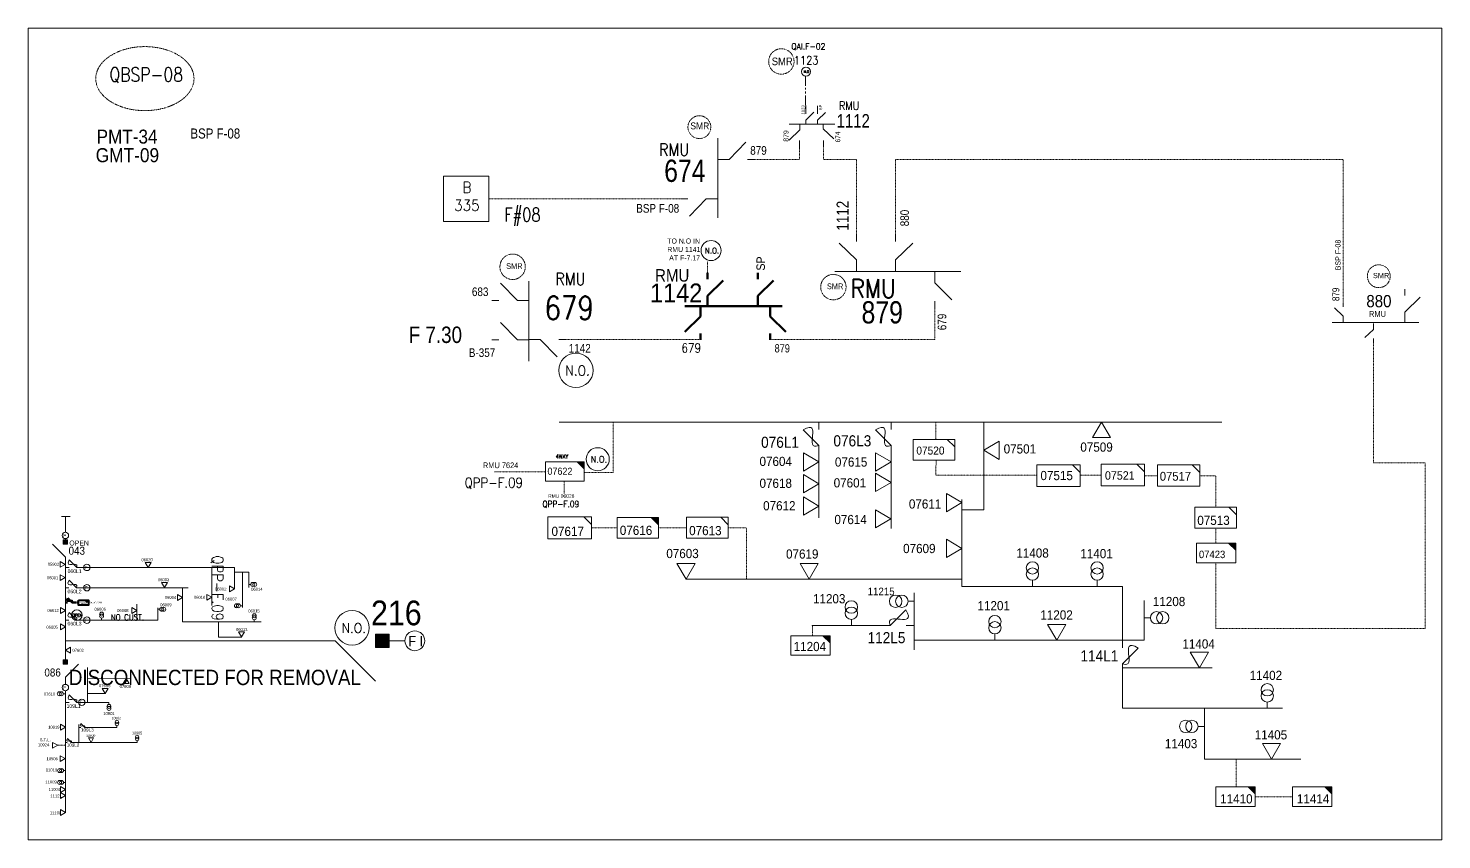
# Model space of a CAD drawing. Header units: metres. Extents: x 65984 to 144644, y -19036 to 23726.
# Drawn here: x 85894 to 88244, y 6397 to 7746 of the extents above; entities that cross this region are included whole.
import ezdxf
from ezdxf.enums import TextEntityAlignment as Align

# ---------------------------------------------------------------- set-up
doc = ezdxf.new("R2010")
doc.units = ezdxf.units.M
doc.header["$MEASUREMENT"] = 0
doc.linetypes.add('( Phantom )', pattern=[2.5, 1.25, -0.25, 0.25, -0.25, 0.25, -0.25])
doc.linetypes.add('DGN Style 3', pattern=[0.013877, 0, -0.013877])
doc.layers.get('0').update_dxf_attribs({"color": 95, "lineweight": 40})
for name, color, linetype, lineweight in [('ABS', 7, 'Continuous', 40), ('ABS NUMBER', 112, 'Continuous', 30), ('d_eos', 111, 'Continuous', 40), ('d_eos no', 121, 'Continuous', 40), ('d_fco', 5, 'Continuous', 40), ('d_fco text', 95, 'Continuous', 40), ('d_oh branch', 94, 'Continuous', 40), ('d_switch', 95, 'Continuous', 40), ('d_tf', 1, 'Continuous', 40), ('d_tf no', 6, 'Continuous', 40), ('d_tf_200', 1, 'Continuous', 40), ('d_ug cable', 95, 'Continuous', 40), ('d_ug main line', 95, 'Continuous', 40), ('d_unit sub', 7, 'Continuous', 40), ('EARTH FAULT INDICATOR', 95, 'Continuous', 40), ('FDR  2  19', 172, 'Continuous', 40), ('fedr no', 95, 'Continuous', 40), ('GRID STATION  04', 7, 'Continuous', 40), ('Level 37', 7, 'Continuous', 0), ('O H MAIN FEEDER', 4, 'Continuous', 100), ('SW N O', 114, 'Continuous', 30)]:
    doc.layers.add(name, color=color, linetype=linetype, lineweight=lineweight)
doc.styles.add('NASKHF', font='naskhf.shx', dxfattribs={"height": 8})
doc.styles.add('Style-Andalus', font='andlso.ttf')
doc.styles.add('Style-Arial', font='arial.ttf')
doc.styles.add('Style-ENGINEERING', font='ENGINEERING.shx')
doc.styles.add('Style-msdefault', font='msdefault.shx')
doc.styles.add('Style-simplex', font='simplex.shx')
doc.styles.add('Style-STANDARD', font='STANDARD.shx')

# ---------------------------------------------------------------- blocks, each defined once
blk = doc.blocks.new('TFU_94')
at = {"layer": 'd_tf_200', "color": 1, "linetype": 'Continuous', "lineweight": 13}
blk.add_line((0, 10), (0, 0), dxfattribs=at)
for centre in [(0, 30), (0, 20)]:
    blk.add_circle(centre, 10, dxfattribs=at)
blk = doc.blocks.new('ABS2_1_1')
at = {"color": 0, "linetype": 'ByBlock', "lineweight": -2, "ltscale": 500}
for q in [(-29900, 43500), (0, 0)]:
    blk.add_line((0, 13600), q, dxfattribs=at)
at = {"color": 0, "linetype": 'ByBlock', "lineweight": -2, "ltscale": 500, "flags": 128}
for points in [[(5000, 43600), (-5000, 43600), (-5000, 53600), (5000, 53600)], [(3791, 49653), (3791, 49653), (3791, 49653)]]:
    blk.add_lwpolyline(points, close=True, dxfattribs=at)
at = {"color": 0, "linetype": 'ByBlock', "lineweight": -2, "ltscale": 500}
for points in [[(5000, 43600), (-5000, 43600), (5000, 53600), (-5000, 53600)], [(3791, 49653), (3791, 49653), (3791, 49653)]]:
    blk.add_solid(points, dxfattribs=at)
blk = doc.blocks.new('FUSE01')
at = {"color": 0, "linetype": 'ByBlock', "lineweight": -2}
blk.add_line((0, -17.15), (0, -22.55), dxfattribs=at)
at = {"color": 0, "linetype": 'ByBlock', "lineweight": -2, "flags": 128}
blk.add_lwpolyline([(0, 0.05), (0, -5.75), (-11.2, -16.95)], dxfattribs=at)
at = {"color": 0, "linetype": 'ByBlock', "lineweight": -2}
blk.add_open_spline([(-11.2, -16.95), (3.4, -25.35), (-11.6, -1.35), (0, -5.75)], degree=3, dxfattribs=at)
blk = doc.blocks.new('*U1006')
at = {"layer": 'EARTH FAULT INDICATOR', "color": 2, "linetype": 'Continuous', "lineweight": 13}
blk.add_circle((0.02, 0.13), 4, dxfattribs=at)
at = {"layer": 'EARTH FAULT INDICATOR', "color": 2, "lineweight": 13, "style": 'Style-Andalus', "width": 0.9}
blk.add_text('F I', height=4.234, dxfattribs=at).set_placement((-2.61, 2.11), align=Align.TOP_LEFT)
blk = doc.blocks.new('TF_8')
at = {"color": 0, "linetype": 'ByBlock', "lineweight": -2}
blk.add_line((6.3, 4.95), (9.9, 1.35), dxfattribs=at)
blk.add_3dface([(-10.1, 4.95), (9.9, 4.95), (9.9, -5.05), (-10.1, -5.05)], dxfattribs=at)
blk = doc.blocks.new('TFU_144')
at = {"layer": 'd_tf_200', "color": 206, "linetype": 'Continuous', "lineweight": 13}
blk.add_line((0, 10), (0, 0), dxfattribs=at)
at = {"layer": 'd_tf_200', "color": 206, "linetype": 'Continuous', "lineweight": 13, "extrusion": (0, 0, -1)}
for centre in [(0, 30), (0, 20)]:
    blk.add_circle(centre, 10, dxfattribs=at)
blk = doc.blocks.new('exist.us-1000kva')
at = {"color": 0, "linetype": 'ByBlock', "lineweight": -2, "flags": 128}
blk.add_lwpolyline([(40, 12.9), (32.8, 20), (40, 20)], close=True, dxfattribs=at)
at = {"color": 0, "linetype": 'ByBlock', "lineweight": -2, "extrusion": (0, 0, -1)}
blk.add_solid([(-40, 12.9), (-32.8, 20), (-40, 20)], dxfattribs=at)
at = {"color": 0, "linetype": 'ByBlock', "lineweight": -2, "xscale": 2, "yscale": 2}
blk.add_blockref('TF_8', (20.2, 10.1), dxfattribs=at)
blk = doc.blocks.new('*U1299')
at = {"layer": 'd_eos', "color": 2, "linetype": 'Continuous', "lineweight": 13, "ltscale": 2.622617}
for p, q in [((0.01, 16.17), (0.01, -16.15)), ((4.66, 8.43), (11.46, 15.43)), ((0.01, 8.42), (4.66, 8.43)), ((12.11, 8.43), (14.93, 8.43)), ((-12.08, -7.43), (-14.9, -7.43)), ((-4.64, -7.43), (-11.43, -14.44)), ((0.01, -7.43), (-4.64, -7.43))]:
    blk.add_line(p, q, dxfattribs=at)
blk = doc.blocks.new('*U1459')
at = {"layer": 'SW N O', "color": 3, "lineweight": 13, "ltscale": 0.426762}
blk.add_circle((0, 0), 16.8, dxfattribs=at)
at = {"layer": 'SW N O', "color": 3, "lineweight": 13, "style": 'Style-STANDARD'}
blk.add_text('N.O.', height=9.6, dxfattribs=at).set_placement((1.7, -0.2), align=Align.MIDDLE_CENTER)
blk = doc.blocks.new('TRA1_810')
at = {"layer": 'd_tf', "color": 1, "linetype": 'Continuous', "lineweight": 13, "ltscale": 0.000495108, "flags": 128}
blk.add_lwpolyline([(10, -17), (0, 0), (-10, -17)], close=True, dxfattribs=at)
blk = doc.blocks.new('TRA1_809')
at = {"layer": 'd_tf', "color": 1, "linetype": 'Continuous', "lineweight": 13, "ltscale": 0.000495108, "xscale": 1.000046566207834, "yscale": 1.000046566207834, "zscale": 1.000046566207834, "rotation": 180}
blk.add_blockref('TRA1_810', (0, 0), dxfattribs=at)
blk = doc.blocks.new('TRA1_812')
at = {"layer": 'd_tf', "color": 1, "linetype": 'Continuous', "lineweight": 13, "ltscale": 0.000495327, "extrusion": (0, 0, -1), "flags": 128}
blk.add_lwpolyline([(-10, -17), (0, 0), (10, -17)], close=True, dxfattribs=at)
blk = doc.blocks.new('TRA1_811')
at = {"layer": 'd_tf', "color": 1, "linetype": 'Continuous', "lineweight": 13, "ltscale": 0.000495327, "xscale": 1.000046566207833, "yscale": 1.000046566207833, "zscale": 1.000046566207833, "rotation": 180}
blk.add_blockref('TRA1_812', (0, 0), dxfattribs=at)
blk = doc.blocks.new('TRA1_1252')
at = {"layer": 'd_tf', "color": 206, "linetype": 'Continuous', "lineweight": 13, "ltscale": 0.001529, "extrusion": (0, 0, -1), "flags": 128}
blk.add_lwpolyline([(-10, -17), (0, 0), (10, -17)], close=True, dxfattribs=at)
blk = doc.blocks.new('TRA1_1251')
at = {"layer": 'd_tf', "color": 206, "linetype": 'Continuous', "lineweight": 13, "ltscale": 0.001529, "xscale": 1.000046566207833, "yscale": 1.000046566207833, "zscale": 1.000046566207833, "rotation": 180}
blk.add_blockref('TRA1_1252', (0, 0), dxfattribs=at)
blk = doc.blocks.new('*U3136')
at = {"layer": 'd_unit sub', "color": 206, "linetype": 'Continuous', "lineweight": 13, "flags": 128}
blk.add_lwpolyline([(8.41, 4.19), (8.41, 1.16), (5.38, 4.19)], close=True, dxfattribs=at)
at = {"layer": 'd_unit sub', "color": 206, "linetype": 'Continuous', "lineweight": 13, "xscale": 0.8411620702491401, "yscale": 0.8411620702491401, "zscale": 0.3810884258049561, "rotation": 359.9999999999999}
blk.add_blockref('TF_8', (0.08, 0.03), dxfattribs=at)
blk = doc.blocks.new('TRA1_1254')
at = {"layer": 'd_tf', "color": 206, "linetype": 'Continuous', "lineweight": 13, "ltscale": 0.001528, "flags": 128}
blk.add_lwpolyline([(10, -17), (0, 0), (-10, -17)], close=True, dxfattribs=at)
blk = doc.blocks.new('TRA1_1253')
at = {"layer": 'd_tf', "color": 206, "linetype": 'Continuous', "lineweight": 13, "ltscale": 0.001528, "xscale": 1.000046566207834, "yscale": 1.000046566207834, "zscale": 1.000046566207834, "rotation": 180}
blk.add_blockref('TRA1_1254', (0, 0), dxfattribs=at)
blk = doc.blocks.new('TRA1_1256')
at = {"layer": 'd_tf', "color": 206, "linetype": 'Continuous', "lineweight": 13, "ltscale": 0.001529, "flags": 128}
blk.add_lwpolyline([(10.1, -17), (0.1, 0), (-9.9, -17)], close=True, dxfattribs=at)
blk = doc.blocks.new('TRA1_1255')
at = {"layer": 'd_tf', "color": 206, "linetype": 'Continuous', "lineweight": 13, "ltscale": 0.001529, "xscale": 1.000046566207833, "yscale": 1.000046566207833, "zscale": 1.000046566207833, "rotation": 180}
blk.add_blockref('TRA1_1256', (0, 0), dxfattribs=at)
blk = doc.blocks.new('TRA1_1482')
at = {"layer": 'd_tf', "color": 1, "linetype": 'Continuous', "lineweight": 13, "ltscale": 0.000445597, "flags": 128}
blk.add_lwpolyline([(10, -17), (0, 0), (-10, -17)], close=True, dxfattribs=at)
blk = doc.blocks.new('TRA1_1481')
at = {"layer": 'd_tf', "color": 1, "linetype": 'Continuous', "lineweight": 13, "ltscale": 0.000445597, "xscale": 1.000046566207834, "yscale": 1.000046566207834, "zscale": 1.000046566207834, "rotation": 180}
blk.add_blockref('TRA1_1482', (0, 0), dxfattribs=at)
blk = doc.blocks.new('TF3')
at = {"color": 0, "linetype": 'ByBlock', "lineweight": -2}
for p, q in [((11.3, 9), (18.3, 9)), ((18.3, 9), (18.3, 2))]:
    blk.add_line(p, q, dxfattribs=at)
at = {"color": 0, "linetype": 'ByBlock', "lineweight": -2, "flags": 128}
blk.add_lwpolyline([(18.3, 2), (11.3, 2), (11.3, 9)], dxfattribs=at)
at = {"color": 0, "linetype": 'ByBlock', "lineweight": -2}
blk.add_3dface([(-21.7, 9), (18.3, 9), (18.3, -11), (-21.7, -11)], dxfattribs=at)
blk = doc.blocks.new('*U3967')
at = {"layer": 'd_eos', "color": 7, "linetype": 'Continuous', "lineweight": 211, "ltscale": 2.153767}
for p, q in [((4.64, 12.96), (11.44, 19.96)), ((-4.66, 7.54), (-11.45, 14.54)), ((0, -24.98), (-0.01, 18.33)), ((-0.01, 12.96), (4.64, 12.96)), ((12.09, 12.96), (14.91, 12.96)), ((-12.1, 7.53), (-14.93, 7.53)), ((-0.01, 7.54), (-4.66, 7.54)), ((-4.66, -14.95), (-11.45, -7.95)), ((-12.1, -14.95), (-14.93, -14.95)), ((-0.01, -14.95), (-4.66, -14.95)), ((-0.01, -18.08), (4.64, -18.08)), ((4.64, -18.08), (11.44, -25.08)), ((12.09, -18.08), (14.91, -18.08))]:
    blk.add_line(p, q, dxfattribs=at)
blk = doc.blocks.new('*U3968')
at = {"layer": 'SW N O', "color": 3, "lineweight": 13, "ltscale": 0.426762}
blk.add_circle((0, 0), 16.8, dxfattribs=at)
at = {"layer": 'SW N O', "color": 3, "lineweight": 13, "style": 'Style-STANDARD'}
blk.add_text('N.O.', height=9.6, dxfattribs=at).set_placement((1.7, -0.2), align=Align.MIDDLE_CENTER)
blk = doc.blocks.new('*U3974')
at = {"layer": 'SW N O', "color": 3, "lineweight": 13, "ltscale": 0.426762}
blk.add_circle((0, 0), 16.8, dxfattribs=at)
at = {"layer": 'SW N O', "color": 3, "lineweight": 13, "style": 'Style-STANDARD'}
blk.add_text('N.O', height=9.6, dxfattribs=at).set_placement((1.7, -0.2), align=Align.MIDDLE_CENTER)
blk = doc.blocks.new('*U4052')
at = {"layer": 'd_unit sub', "color": 206, "linetype": 'Continuous', "lineweight": 13, "flags": 128}
blk.add_lwpolyline([(8.41, 4.19), (8.41, 1.16), (5.38, 4.19)], close=True, dxfattribs=at)
at = {"layer": 'd_unit sub', "color": 206, "linetype": 'Continuous', "lineweight": 13, "xscale": 0.84116207024914, "yscale": 0.84116207024914, "zscale": 0.3510219127153231, "rotation": 359.9999999999999}
blk.add_blockref('TF_8', (0.08, 0.03), dxfattribs=at)
blk = doc.blocks.new('*U4208')
at = {"layer": 'SW N O', "color": 3, "lineweight": 13}
blk.add_circle((0, 0), 16.8, dxfattribs=at)
at = {"layer": 'SW N O', "color": 3, "lineweight": 13, "style": 'Style-STANDARD'}
blk.add_text('OPEN', height=9.6, dxfattribs=at).set_placement((1.7, -0.2), align=Align.MIDDLE_CENTER)
blk = doc.blocks.new('*U4217')
at = {"layer": 'SW N O', "color": 3, "lineweight": 13, "ltscale": 0.426762}
blk.add_circle((0, 0), 16.8, dxfattribs=at)
at = {"layer": 'SW N O', "color": 3, "lineweight": 13, "style": 'Style-STANDARD'}
blk.add_text('N.O.', height=9.6, dxfattribs=at).set_placement((1.7, -0.2), align=Align.MIDDLE_CENTER)

msp = doc.modelspace()

# ---------------------------------------------------------------- linework, layer by layer
at = {"color": 22, "linetype": '( Phantom )', "lineweight": 13, "ltscale": 12.802868}
msp.add_line((87186.7, 7666.1), (87186.7, 7609.8), dxfattribs=at)
at = {"layer": 'd_eos', "color": 7, "linetype": 'Continuous', "lineweight": 13, "ltscale": 0.915997}
for p, q in [((87186.8, 7603.5), (87186.8, 7617.4)), ((87206.4, 7603.5), (87206.4, 7616.6)), ((87186.8, 7592.9), (87200.4, 7606.1)), ((87186.8, 7586.2), (87186.8, 7592.9)), ((87206.4, 7592.9), (87219.7, 7605.8)), ((87206.4, 7586.2), (87206.4, 7592.9)), ((87159.1, 7586), (87235.3, 7586.2)), ((87216, 7578.5), (87233.3, 7561.7)), ((87216.1, 7585.5), (87216.1, 7578.8)), ((87216.5, 7558.9), (87216.4, 7547.4))]:
    msp.add_line(p, q, dxfattribs=at)
at = {"layer": 'd_eos', "color": 7, "linetype": 'Continuous', "lineweight": 13, "ltscale": 0.741957}
for p, q in [((87176.9, 7576.6), (87159.4, 7559.7)), ((87177, 7576.7), (87177, 7586.1)), ((87176.7, 7558.9), (87176.7, 7547.2))]:
    msp.add_line(p, q, dxfattribs=at)
at = {"layer": 'd_eos', "color": 2, "linetype": 'Continuous', "lineweight": 13, "ltscale": 2.622617}
for p, q in [((87271, 7360.6), (87242.2, 7388.5)), ((87336.1, 7360.6), (87364.9, 7388.5)), ((87271, 7341.5), (87271, 7360.6)), ((87336.1, 7341.5), (87336.1, 7360.6)), ((87444.5, 7341.5), (87235.1, 7341.5)), ((87401.3, 7341.5), (87401.3, 7322.4)), ((86707.3, 7293.4), (86679.3, 7322.1)), ((86726.4, 7325.2), (86726.4, 7192.4)), ((87401.3, 7322.4), (87430, 7294.5)), ((86676.7, 7293.4), (86665.1, 7293.4)), ((86726.4, 7293.4), (86707.3, 7293.4)), ((86707.3, 7227.9), (86679.3, 7256.7)), ((86676.7, 7227.9), (86665.1, 7227.9)), ((86726.4, 7227.9), (86707.3, 7227.9)), ((86726.4, 7228.2), (86745.5, 7228.2)), ((86745.5, 7228.2), (86773.4, 7199.5)), ((86776, 7228.2), (86787.7, 7228.2))]:
    msp.add_line(p, q, dxfattribs=at)
at = {"layer": 'd_eos', "color": 7, "linetype": 'Continuous', "lineweight": 13, "ltscale": 2.622617}
for p, q in [((87271, 7391.2), (87271, 7402.8)), ((87336.1, 7391.2), (87336.1, 7402.8)), ((87401.3, 7291.8), (87401.3, 7280.2))]:
    msp.add_line(p, q, dxfattribs=at)
at = {"layer": 'd_eos', "color": 2, "linetype": 'Continuous', "lineweight": 13, "ltscale": 2.360355}
for p, q in [((88182.9, 7301.3), (88182.9, 7311.8)), ((88182.9, 7273.8), (88208.8, 7298.9)), ((88182.9, 7256.6), (88182.9, 7273.8))]:
    msp.add_line(p, q, dxfattribs=at)
at = {"layer": 'd_eos', "color": 2, "linetype": 'Continuous', "lineweight": 13, "ltscale": 1.741276}
for p, q in [((88080.6, 7282.4), (88080.6, 7288.2)), ((88080.6, 7267.3), (88066.3, 7281.1)), ((88080.6, 7257.8), (88080.6, 7267.3)), ((88130.9, 7245.2), (88116.6, 7231.4)), ((88130.9, 7254.7), (88130.9, 7245.2)), ((88130.9, 7230.1), (88130.9, 7224.3))]:
    msp.add_line(p, q, dxfattribs=at)
at = {"layer": 'd_eos', "color": 2, "linetype": 'Continuous', "lineweight": 13, "ltscale": 1.499371}
msp.add_line((88206.2, 7256.4), (88062, 7256.3), dxfattribs=at)
at = {"layer": 'd_oh branch', "color": 206, "linetype": 'Continuous', "lineweight": 13}
for p, q in [((87482.8, 6945.1), (87482.8, 7091.1)), ((87208.7, 7038.6), (87208.7, 6932)), ((87328.8, 6914.3), (87328.8, 7043.9)), ((87446.7, 6962.5), (87446.7, 6817.6)), ((87482.8, 6945.1), (87446.7, 6945.1)), ((87446.7, 6829.8), (86988, 6829.8)), ((87713.4, 6817.6), (87446.7, 6817.6)), ((87713.4, 6727.3), (87713.4, 6817.6)), ((87367.2, 6712.3), (87367.2, 6806.9)), ((87749.7, 6728.5), (87749.7, 6794.6)), ((87313.9, 6752.8), (87198, 6752.8)), ((87749.7, 6728.5), (87367.2, 6728.5)), ((87713.4, 6615.2), (87713.4, 6676.4)), ((87862.9, 6682.4), (87713.8, 6682.4)), ((87979.7, 6615.2), (87713.4, 6615.2)), ((87849.8, 6530.7), (87849.8, 6615.2)), ((88010, 6530.7), (87849.8, 6530.7))]:
    msp.add_line(p, q, dxfattribs=at)
at = {"layer": 'd_oh branch', "color": 1, "linetype": 'Continuous', "lineweight": 13}
for p, q in [((85963.4, 6934.3), (85949.1, 6934.3)), ((86236.9, 6849.4), (85979.9, 6849.4)), ((86199.2, 6849.4), (86199.2, 6785.9)), ((86236.9, 6813.5), (86236.9, 6849.4)), ((86260.5, 6841.3), (86236.9, 6841.3)), ((86250.1, 6782.8), (86250.1, 6841.3)), ((86260.5, 6816.1), (86260.5, 6841.3)), ((86160, 6815.7), (85979.7, 6815.7)), ((86150.4, 6759), (86150.4, 6815.7)), ((86074.4, 6761.8), (86074.4, 6788.1)), ((86109.4, 6761.8), (86109.4, 6782.3)), ((85979.1, 6761.8), (86109.4, 6761.8)), ((86281.5, 6759), (86150.4, 6759)), ((86210.2, 6733.5), (86210.2, 6759)), ((86249, 6733.5), (86210.2, 6733.5)), ((85992.3, 6625), (85992.3, 6683.1)), ((85992.3, 6664.5), (86063.7, 6664.4)), ((85992.8, 6639.8), (86021.9, 6639.8)), ((85979.6, 6625), (86028.1, 6625)), ((85978, 6558.7), (85978, 6588.4)), ((86041.4, 6583.2), (85991, 6583.2)), ((86075, 6558.3), (85968.9, 6558.3))]:
    msp.add_line(p, q, dxfattribs=at)
at = {"layer": 'd_ug cable', "color": 206, "linetype": 'DGN Style 3', "lineweight": 13}
for p, q in [((86866.5, 7007.2), (86866.5, 7091.1)), ((87403.2, 7062.2), (87403.2, 7090.2)), ((86866.4, 7007.2), (86818.1, 7007.2)), ((87403.2, 7002.6), (87403.6, 7027.6)), ((88216.9, 6747.9), (88216.9, 7023.2)), ((87571.4, 7002.6), (87403.2, 7002.6)), ((87868.9, 6950), (87868.8, 7001.6)), ((86873.4, 6915.4), (86830.7, 6915.4)), ((86988.5, 6915.4), (86942.1, 6915.4)), ((87058, 6915.4), (87087.7, 6915.4)), ((87088.5, 6829.8), (87088.5, 6915.4)), ((87868.9, 6890.1), (87868.9, 6915)), ((87198, 6752.8), (87198, 6735.9)), ((87902.5, 6484.4), (87902.5, 6530.7)), ((87934.2, 6468.3), (87996.5, 6468.3))]:
    msp.add_line(p, q, dxfattribs=at)
at = {"layer": 'd_ug cable', "color": 1, "linetype": 'DGN Style 3', "lineweight": 13}
for p, q in [((86669.1, 7008.2), (86753.6, 7008.2)), ((86785.4, 6972.3), (86785.4, 6992.7)), ((85942.9, 6553.7), (85955.8, 6553.7))]:
    msp.add_line(p, q, dxfattribs=at)
at = {"layer": 'd_ug cable', "color": 206, "linetype": 'DGN Style 3', "lineweight": 13, "flags": 128}
for points in [[(88080.6, 7287.9), (88080.6, 7527.3), (87336.1, 7527.3), (87336.1, 7402.2)], [(87023.3, 7358.2), (87023.3, 7331.8)], [(87401.3, 7280.2), (87401.3, 7228.2), (87127.6, 7228.2)], [(87011.7, 7228.2), (86787.7, 7228.2)], [(88130.9, 7224.3), (88130.9, 7023.2), (88216.9, 7023.2)], [(87643.7, 7002.6), (87678.3, 7002.6), (87678.3, 7002.6)], [(87750.9, 7001.6), (87771, 7001.6), (87771, 7001.6)], [(87842, 7001.6), (87868.8, 7001.6), (87868.8, 7001.6)], [(87868.9, 6857.2), (87868.9, 6747.9), (88216.9, 6747.9)]]:
    msp.add_lwpolyline(points, dxfattribs=at)
at = {"layer": 'd_ug cable', "color": 1, "linetype": 'DGN Style 3', "lineweight": 13}
for centre, radius in [((87146.3, 7690.5), 21.1), ((87010, 7581.3), 19), ((86699.4, 7349.2), 21.1), ((87232.8, 7315.4), 21.1), ((88139.8, 7333.5), 19)]:
    msp.add_circle(centre, radius, dxfattribs=at)
at = {"layer": 'd_ug cable', "color": 206, "linetype": 'DGN Style 3', "lineweight": 13}
msp.add_point((87198, 6752.8), dxfattribs=at)
at = {"layer": 'd_ug main line', "color": 121, "linetype": 'DGN Style 3', "lineweight": 13}
for p, q in [((87216.5, 7545.8), (87216.5, 7527.3)), ((86660, 7462.1), (86979, 7462.1))]:
    msp.add_line(p, q, dxfattribs=at)
at = {"layer": 'd_ug main line', "color": 121, "linetype": 'DGN Style 3', "lineweight": 13, "flags": 128}
for points in [[(87176.7, 7547.2), (87176.7, 7527.7), (87101.7, 7527.3)], [(87216.5, 7527.3), (87271, 7527.3), (87271, 7402.8)]]:
    msp.add_lwpolyline(points, dxfattribs=at)
at = {"layer": 'FDR  2  19', "color": 1, "linetype": 'DGN Style 3', "lineweight": 106}
msp.add_line((85977.5, 6790.9), (85971.1, 6790.9), dxfattribs=at)
at = {"layer": 'fedr no', "color": 82, "linetype": 'DGN Style 3', "lineweight": 13, "true_color": 0x1dc70e}
msp.add_ellipse((86087.9, 7662), major_axis=(81.7, 0), ratio=0.651175, dxfattribs=at)
at = {"layer": 'GRID STATION  04', "color": 121, "linetype": 'Continuous', "lineweight": 13, "ltscale": 2.41962, "flags": 128}
msp.add_lwpolyline([(86584.5, 7424.4), (86660, 7424.4), (86660, 7499.9), (86584.5, 7499.9)], close=True, dxfattribs=at)
at = {"layer": 'O H MAIN FEEDER', "color": 206, "lineweight": 13, "ltscale": 2.006198}
for p, q in [((87878.8, 7091.1), (86776.9, 7091.1)), ((86520.4, 6727.5), (86494.1, 6727.5))]:
    msp.add_line(p, q, dxfattribs=at)
at = {"layer": 'O H MAIN FEEDER', "color": 1, "lineweight": 13, "ltscale": 0.649935}
for p, q in [((85955.8, 6907.9), (85955.8, 6934.2)), ((85955.8, 6740.8), (85955.8, 6864.1)), ((85955.8, 6695.6), (85955.8, 6740.8)), ((86007.6, 6727.5), (85955.8, 6727.5)), ((85955.8, 6655), (85955.8, 6658.4)), ((85955.8, 6476.6), (85955.8, 6644.4)), ((85955.8, 6441.8), (85955.8, 6476.6))]:
    msp.add_line(p, q, dxfattribs=at)
at = {"layer": 'O H MAIN FEEDER', "color": 121, "lineweight": 13, "ltscale": 0.649935}
for p, q in [((85955.8, 6914.8), (85955.8, 6929.8)), ((85955.8, 6892.2), (85955.8, 6897.3))]:
    msp.add_line(p, q, dxfattribs=at)
at = {"layer": 'O H MAIN FEEDER', "color": 206, "lineweight": 13, "ltscale": 0.649935}
msp.add_line((86374.1, 6727.5), (86007, 6727.5), dxfattribs=at)
at = {"layer": 'O H MAIN FEEDER', "color": 140, "lineweight": 13, "ltscale": 0.498271, "flags": 128}
msp.add_lwpolyline([(85894, 7745.7), (88244.5, 7745.7), (88244.5, 6396.8), (85894, 6396.8)], close=True, dxfattribs=at)

# ---------------------------------------------------------------- block references
at = {"layer": 'ABS', "color": 7, "linetype": 'Continuous', "lineweight": 13, "ltscale": 1.081947, "xscale": 0.0007249055221413184, "zscale": 0.0004800555727897675}
for p, yscale, rotation in [((85955.8, 6856.5), 0.0007249055221413184, 359.9999999999998), ((85955.8, 6656.9), -0.0007249055221413188, 180.0000000000002)]:
    msp.add_blockref('ABS2_1_1', p, dxfattribs=dict(at, yscale=yscale, rotation=rotation))
at = {"layer": 'ABS', "color": 7, "linetype": 'Continuous', "lineweight": 13, "ltscale": 3.33972, "xscale": 0.002237615086419847, "yscale": -0.002237615086419849, "zscale": 0.001481820125774813, "rotation": 90.00000000000031}
msp.add_blockref('ABS2_1_1', (86374.1, 6727.5), dxfattribs=at)
at = {"layer": 'd_eos', "color": 2, "linetype": 'Continuous', "lineweight": 13, "ltscale": 2.622617, "xscale": 4.108488056798404, "yscale": 4.108488056798404, "zscale": 4.108488056798404, "rotation": 180}
msp.add_blockref('*U1299', (87040.5, 7496.8), dxfattribs=at)
at = {"layer": 'd_eos', "color": 7, "linetype": 'Continuous', "lineweight": 211, "ltscale": 2.153767, "xscale": 3.732406644830523, "yscale": 3.732406644830523, "zscale": 3.732406644830523, "rotation": 269.9999999999999}
msp.add_blockref('*U3967', (87079.2, 7283.6), dxfattribs=at)
at = {"layer": 'd_fco', "color": 7, "linetype": 'Continuous', "lineweight": 13}
for p, xscale, yscale, zscale, rotation in [((87208.7, 7038.7), 2.32604619354199, -2.32604619354199, 1.718280722137723, 359.9999999999999), ((87328.8, 7038.7), 2.32604619354199, -2.32604619354199, 1.718280722137723, 359.9999999999999), ((85980.9, 6849.4), 1.113320330762997, 1.113320330762997, 0.5566601653814984, 270), ((85980.8, 6815.7), 1.113320330762997, 1.113320330762997, 0.5566601653814984, 270), ((85980.8, 6761.8), 1.113320330762997, 1.113320330762997, 0.5566601653814984, 270), ((87713.4, 6676), 2.32604619354199, 2.32604619354199, 1.718280722137723, 180), ((85980.9, 6625), 1.113320330762997, 1.113320330762997, 0.5566601653814984, 270), ((85968.9, 6558.3), 0.5808834106955266, 0.5808834106955266, 0.5009941488433486, 270)]:
    msp.add_blockref('FUSE01', p, dxfattribs=dict(at, xscale=xscale, yscale=yscale, zscale=zscale, rotation=rotation))
at = {"layer": 'd_fco', "color": 1, "linetype": 'Continuous', "lineweight": 100, "xscale": 0.6775277745439725, "yscale": 0.6775277745439725, "zscale": 0.3387638872719863, "rotation": 270}
msp.add_blockref('FUSE01', (85971.1, 6790.9), dxfattribs=at)
at = {"layer": 'd_fco', "color": 206, "linetype": 'Continuous', "lineweight": 13, "xscale": 2.32604619354199, "yscale": -2.32604619354199, "zscale": 1.718280722137723, "rotation": 269.9999999999999}
msp.add_blockref('FUSE01', (87314, 6752.8), dxfattribs=at)
at = {"layer": 'd_fco', "color": 1, "linetype": 'Continuous', "lineweight": 13, "xscale": 0.5867394470507575, "yscale": 0.5867394470507575, "zscale": 0.5009941488433486, "rotation": 270}
msp.add_blockref('FUSE01', (85991.2, 6583.2), dxfattribs=at)
at = {"layer": 'd_tf', "color": 206, "linetype": 'Continuous', "lineweight": 13, "ltscale": 0.001529, "xscale": 1.520140581015409, "yscale": 1.520140581015409, "zscale": 1.520140581015409}
for name, p, rotation in [('TRA1_1251', (87678.7, 7091.1), 180), ('TRA1_1251', (87482.8, 7044.3), 269.9999999999999), ('TRA1_1255', (86988.1, 6829.9), 359.9999999999999), ('TRA1_1255', (87192.7, 6829.9), 359.9999999999999)]:
    msp.add_blockref(name, p, dxfattribs=dict(at, rotation=rotation))
at = {"layer": 'd_tf', "color": 206, "linetype": 'Continuous', "lineweight": 13, "ltscale": 0.001528, "xscale": 1.520140581015409, "yscale": 1.520140581015409, "zscale": 1.520140581015409, "rotation": 89.99999999999997}
for p in [(87208.8, 7024.8), (87328.7, 7024.7), (87328.8, 6990.7), (87208.8, 6988.5), (87208.8, 6951.5), (87446.7, 6957.1), (87328.6, 6930.2), (87446.7, 6881.1)]:
    msp.add_blockref('TRA1_1253', p, dxfattribs=at)
at = {"layer": 'd_tf', "color": 1, "linetype": 'Continuous', "lineweight": 13, "ltscale": 0.000495327, "extrusion": (0, 0, -1), "xscale": 0.4924700000000001, "yscale": 0.4924700000000001, "zscale": 0.4924700000000001}
for p, rotation in [((-85955.6, 6854.5), 269.9999999999999), ((-86093.5, 6849.4), 359.9999999999999), ((-85955.4, 6832.4), 269.9999999999999), ((-86120.4, 6815.9), 359.9999999999999), ((-86021.9, 6639.8), 359.9999999999999)]:
    msp.add_blockref('TRA1_811', p, dxfattribs=dict(at, rotation=rotation))
at = {"layer": 'd_tf', "color": 1, "linetype": 'Continuous', "lineweight": 13, "ltscale": 0.000495108, "xscale": 0.49247, "yscale": 0.49247, "zscale": 0.49247, "rotation": 89.99999999999997}
for p in [(86236.9, 6813.7), (86150.4, 6799.3), (86199.2, 6799.7), (85955.9, 6778), (86074.4, 6777.6), (85955.9, 6750.5), (85955.8, 6583.8), (85942.9, 6553.7), (85955.2, 6531.5), (85955.8, 6480.3), (85955.8, 6470.1), (85955.8, 6441.8)]:
    msp.add_blockref('TRA1_809', p, dxfattribs=at)
at = {"layer": 'd_tf', "color": 206, "linetype": 'Continuous', "lineweight": 13, "ltscale": 0.001529, "extrusion": (0, 0, -1), "xscale": 1.520140581015409, "yscale": 1.520140581015409, "zscale": 1.520140581015409, "rotation": 359.9999999999999}
for p in [(-87604.2, 6728.5), (-87841.6, 6682.5), (-87961.4, 6530.9)]:
    msp.add_blockref('TRA1_1251', p, dxfattribs=at)
at = {"layer": 'd_tf', "color": 1, "linetype": 'Continuous', "lineweight": 13, "ltscale": 0.000495327, "xscale": 0.4924700000000001, "yscale": 0.4924700000000001, "zscale": 0.4924700000000001}
for p, rotation in [((86248.5, 6733.8), 359.9999999999999), ((85955.8, 6711.8), 269.9999999999999), ((86056.6, 6664.6), 180)]:
    msp.add_blockref('TRA1_811', p, dxfattribs=dict(at, rotation=rotation))
at = {"layer": 'd_tf', "color": 1, "linetype": 'Continuous', "lineweight": 13, "ltscale": 0.000445597, "xscale": 0.443223, "yscale": 0.443223, "zscale": 0.443223, "rotation": 359.9999999999999}
msp.add_blockref('TRA1_1481', (85998.3, 6558.5), dxfattribs=at)
at = {"layer": 'd_tf_200', "color": 206, "linetype": 'Continuous', "lineweight": 13, "xscale": 1.027122014199601, "yscale": 1.027122014199601, "zscale": 1.027122014199601}
for p, rotation in [((87563.8, 6817.8), 359.9999999999999), ((87671.4, 6817.8), 359.9999999999999), ((87262.7, 6752.8), 359.9999999999883), ((87367.2, 6793.1), 89.99999999999994), ((87749.7, 6765.7), 269.9999999999999), ((87849.5, 6585.2), 89.99999999999991)]:
    msp.add_blockref('TFU_144', p, dxfattribs=dict(at, rotation=rotation))
at = {"layer": 'd_tf_200', "color": 1, "linetype": 'Continuous', "lineweight": 13}
for p, xscale, yscale, zscale, rotation in [((86260.5, 6821.1), 0.3327500000000001, 0.3327500000000001, 0.3327500000000001, 269.9999999999999), ((86016, 6761.8), 0.3327500000000001, 0.3327500000000001, 0.3327500000000001, 359.9999999999999), ((86269.9, 6759), 0.3327500000000001, 0.3327500000000001, 0.3327500000000001, 359.9999999999999), ((85955.5, 6639.3), 0.3327500000000001, 0.3327500000000001, 0.3327500000000001, 89.99999999999991), ((86028.1, 6624.9), 0.3327500000000001, 0.3327500000000001, 0.3327500000000001, 179.9999999999999), ((86041.4, 6583.4), 0.2994750000000001, 0.2994750000000001, 0.2994750000000001, 359.9999999999999), ((86075.1, 6558.3), 0.2994750000000001, 0.2994750000000001, 0.2994750000000001, 359.9999999999999), ((85956, 6511.8), 0.3327500000000001, 0.3327500000000001, 0.3327500000000001, 89.99999999999994), ((85956, 6491.9), 0.3327500000000001, 0.3327500000000001, 0.3327500000000001, 89.99999999999994)]:
    msp.add_blockref('TFU_94', p, dxfattribs=dict(at, xscale=xscale, yscale=yscale, zscale=zscale, rotation=rotation))
at = {"layer": 'd_tf_200', "color": 1, "linetype": 'Continuous', "lineweight": 13, "extrusion": (0, 0, -1), "xscale": 0.3327500000000001, "yscale": 0.3327500000000001, "zscale": 0.3327500000000001}
for p, rotation in [((-86109.4, 6779.8), 89.99999999999991), ((-86250.1, 6785.7), 269.9999999999999)]:
    msp.add_blockref('TFU_94', p, dxfattribs=dict(at, rotation=rotation))
at = {"layer": 'd_tf_200', "color": 206, "linetype": 'Continuous', "lineweight": 13, "extrusion": (0, 0, -1), "xscale": 1.027122014199601, "yscale": 1.027122014199601, "zscale": 1.027122014199601, "rotation": 359.9999999999999}
for p in [(-87501.4, 6728.5), (-87954.4, 6615.2)]:
    msp.add_blockref('TFU_144', p, dxfattribs=at)
at = {"layer": 'd_unit sub', "color": 206, "linetype": 'Continuous', "lineweight": 13, "rotation": 359.9999999999999}
for name, p, xscale, yscale, zscale in [('TF_8', (87400.4, 7045.1), 3.466003139088332, 3.466003139088332, 1.469130017427754), ('TF_8', (87868.9, 6932.4), 3.455904319450414, 3.455904319450414, 1.632366686030837), ('TF_8', (86794.6, 6915.6), 3.64759900965437, 3.64759900965437, 1.632366686030837), ('exist.us-1000kva', (86873.4, 6898.2), 1.718280722138036, 1.718280722138036, 1.753347675650739), ('TF_8', (87023.6, 6915.6), 3.477914301002763, 3.477914301002763, 1.632366686030837), ('exist.us-1000kva', (87836.6, 6857.2), 1.632366686030837, 1.632366686030837, 1.632366686030837), ('exist.us-1000kva', (87162, 6703.3), 1.632366686030837, 1.632366686030837, 1.632366686030837), ('exist.us-1000kva', (87868.9, 6452), 1.632366686030837, 1.632366686030837, 1.632366686030837), ('exist.us-1000kva', (87996.5, 6452), 1.632366686030837, 1.632366686030837, 1.632366686030837)]:
    msp.add_blockref(name, p, dxfattribs=dict(at, xscale=xscale, yscale=yscale, zscale=zscale))
at = {"layer": 'd_unit sub', "color": 1, "linetype": 'Continuous', "lineweight": 13, "xscale": 1.607785800594028, "yscale": 1.607785800594028, "zscale": 1.136041153839793, "rotation": 359.9999999999999}
msp.add_blockref('exist.us-1000kva', (86754, 6992.6), dxfattribs=at)
at = {"layer": 'd_unit sub', "color": 206, "linetype": 'Continuous', "lineweight": 13}
for name, p, xscale, yscale, zscale in [('*U3136', (87607.4, 7002.2), 4.28343286097672, 4.28343286097672, 4.28343286097672), ('*U3136', (87714.4, 7003.3), 4.28343286097672, 4.28343286097672, 4.28343286097672), ('*U4052', (87806.9, 7002.2), 4.185294319842677, 4.185294319842677, 4.185294319842677)]:
    msp.add_blockref(name, p, dxfattribs=dict(at, xscale=xscale, yscale=yscale, zscale=zscale))
at = {"layer": 'd_unit sub', "color": 1, "linetype": 'Continuous', "lineweight": 40, "xscale": 0.4084799459172124, "yscale": 0.4084799459172124, "zscale": 0.1089916346649735, "rotation": 359.9999999999999}
msp.add_blockref('TF3', (85986.4, 6791.4), dxfattribs=at)
at = {"layer": 'EARTH FAULT INDICATOR', "color": 2, "linetype": 'Continuous', "lineweight": 13}
for p, xscale, yscale, zscale in [((85955.7, 6902.4), 1.331, 1.331, 1.331), ((85991.5, 6849.2), 1.331, 1.331, 1.331), ((85991.5, 6815.5), 1.331, 1.331, 1.331), ((85991.5, 6761.6), 1.331, 1.331, 1.331), ((86536.7, 6726.9), 4.108488056798404, 4.108488056798404, 4.108488056798404), ((85955.7, 6649.5), 1.331, 1.331, 1.331), ((85982.9, 6624.9), 1.331, 1.331, 1.331)]:
    msp.add_blockref('*U1006', p, dxfattribs=dict(at, xscale=xscale, yscale=yscale, zscale=zscale))
at = {"layer": 'SW N O', "color": 3, "lineweight": 13}
for name, p, xscale, yscale, zscale in [('*U3974', (87187.2, 7673.6), 0.446124650492885, 0.446124650492885, 0.446124650492885), ('*U1459', (86804.6, 7177), 1.702257337909792, 1.702257337909792, 1.702257337909792), ('*U4217', (86841, 7029.3), 1.140898987120907, 1.140898987120907, 1.140898987120907), ('*U4208', (85974.7, 6770), 0.5296652655283187, 0.5296652655283187, 0.5296652655283187), ('*U1459', (86432.4, 6749), 1.702257337909792, 1.702257337909792, 1.702257337909792)]:
    msp.add_blockref(name, p, dxfattribs=dict(at, xscale=xscale, yscale=yscale, zscale=zscale))
at = {"layer": 'SW N O', "color": 3, "lineweight": 13, "xscale": 0.9925053273496155, "yscale": 0.9925053273496155, "zscale": 0.9925053273496155, "rotation": 359.9999999999999}
msp.add_blockref('*U3968', (87029.4, 7376.2), dxfattribs=at)

# ---------------------------------------------------------------- texts
at = {"color": 55, "linetype": 'Continuous', "lineweight": 13, "style": 'Style-simplex', "width": 0.857143}
for height, p in [(16.7, (86668, 6990.2)), (10.52, (86779.6, 6954.7))]:
    msp.add_text('QPP-F.09', height=height, dxfattribs=at).set_placement(p, align=Align.MIDDLE_CENTER)
msp.add_text('QPP-F.09', height=18.79, rotation=270, dxfattribs=at).set_placement((86208.9, 6814.9), align=Align.MIDDLE_CENTER)
msp.add_text('QPP-F.09', height=18.79, rotation=270, dxfattribs=at).set_placement((86208.9, 6814.9), align=Align.MIDDLE_CENTER)
at = {"color": 2, "linetype": 'Continuous', "lineweight": 13, "style": 'Style-simplex', "width": 0.857143}
msp.add_text('NO CUST.', height=10.04, dxfattribs=at).set_placement((86058.8, 6766.4), align=Align.MIDDLE_CENTER)
at = {"color": 2, "linetype": 'Continuous', "lineweight": 13, "insert": (86781.5, 7033.8), "char_height": 6.729, "attachment_point": 5, "line_spacing_factor": 0.6, "style": 'Style-STANDARD'}
msp.add_mtext('\\H1x;\\W0.857143;4WAY', dxfattribs=at)
at = {"layer": 'ABS NUMBER', "color": 7, "lineweight": 13, "style": 'Style-Arial', "width": 0.88}
for s, height, p in [('043', 13.31, (85961, 6883.8)), ('216', 41.08, (86463.9, 6794.3)), ('086', 13.31, (85920.8, 6681.4))]:
    msp.add_text(s, height=height, dxfattribs=at).set_placement(p, align=Align.TOP_LEFT)
at = {"layer": 'd_eos no', "color": 7, "linetype": 'Continuous', "lineweight": 13, "ltscale": 1.182951, "style": 'Style-msdefault', "width": 0.833333}
msp.add_text('1112', height=22.25, dxfattribs=at).set_placement((87238.3, 7580.7))
at = {"layer": 'd_eos no', "color": 7, "linetype": 'Continuous', "lineweight": 13, "style": 'Style-Arial', "width": 0.88}
for s, height, p in [('PMT-34', 23.15, (86007.7, 7577.2)), ('GMT-09', 23.41, (86006.1, 7546.4))]:
    msp.add_text(s, height=height, dxfattribs=at).set_placement(p, align=Align.TOP_LEFT)
at = {"layer": 'd_eos no', "color": 2, "linetype": 'Continuous', "lineweight": 13, "style": 'Style-msdefault', "width": 0.833333}
for s, p in [('674', (87020.2, 7490.3)), ('879', (87348.4, 7255))]:
    msp.add_text(s, height=36.98, dxfattribs=at).set_placement(p, align=Align.RIGHT)
at = {"layer": 'd_eos no', "color": 7, "linetype": 'Continuous', "lineweight": 13, "ltscale": 1.064656, "style": 'Style-msdefault', "width": 0.833333}
msp.add_text('1112', height=20.02, rotation=90, dxfattribs=at).set_placement((87258.2, 7409.3))
at = {"layer": 'd_eos no', "color": 7, "linetype": 'Continuous', "lineweight": 140, "style": 'Style-Arial', "width": 0.9}
msp.add_text('SP', height=14.12, rotation=90, dxfattribs=at).set_placement((87104.9, 7342.8), align=Align.TOP_LEFT)
at = {"layer": 'd_eos no', "color": 7, "linetype": 'Continuous', "lineweight": 140, "ltscale": 1.199808, "style": 'Style-Arial', "width": 0.9}
msp.add_text('1142', height=31.08, dxfattribs=at).set_placement((86927.9, 7321.4), align=Align.TOP_LEFT)
at = {"layer": 'd_eos no', "color": 2, "linetype": 'Continuous', "lineweight": 13, "style": 'Style-Arial', "width": 0.88}
msp.add_text('880', height=20.37, rotation=0.0075, dxfattribs=at).set_placement((88160.9, 7281.9), align=Align.RIGHT)
at = {"layer": 'd_eos no', "color": 7, "linetype": 'Continuous', "lineweight": 13, "ltscale": 0.579992, "style": 'Style-msdefault', "width": 0.833333}
msp.add_text('879', height=13.68, dxfattribs=at).set_placement((87160.5, 7206.8), align=Align.RIGHT)
at = {"layer": 'd_eos no', "color": 2, "linetype": 'Continuous', "lineweight": 140, "ltscale": 0.984829, "insert": (86956.6, 7396.2), "char_height": 8.399, "attachment_point": 1, "style": 'NASKHF'}
msp.add_mtext('\\fArial|b0|i0|c178178|p39;\\H1x;\\W0.9;TO N.O IN \\PRMU 1141\\P AT F-7.17', dxfattribs=at)
at = {"layer": 'd_fco text', "color": 7, "linetype": 'Continuous', "lineweight": 13, "style": 'Style-msdefault', "width": 0.916667}
for s, height, p in [('076L1', 18.48, (87112.6, 7066.7)), ('076L3', 18.48, (87232.9, 7069.1)), ('060L1', 5.99, (85959.4, 6846.2)), ('060L2', 5.99, (85959.3, 6812.5)), ('060L3', 5.99, (85959.3, 6759)), ('114L1', 18.48, (87643.7, 6711.6)), ('109L1', 5.99, (85957.7, 6621.9)), ('109L2', 5.39, (85958, 6556.8))]:
    msp.add_text(s, height=height, dxfattribs=at).set_placement(p, align=Align.TOP_LEFT)
at = {"layer": 'd_fco text', "color": 160, "linetype": 'Continuous', "lineweight": 13, "ltscale": 1.250797, "style": 'Style-msdefault', "width": 0.916667}
msp.add_text('OPEN', height=8.24, dxfattribs=at).set_placement((85962.2, 6894.1), align=Align.TOP_LEFT)
at = {"layer": 'd_fco text', "color": 206, "linetype": 'Continuous', "lineweight": 13, "style": 'Style-msdefault', "width": 0.916667}
msp.add_text('112L5', height=18.48, dxfattribs=at).set_placement((87289.7, 6741.9), align=Align.TOP_LEFT)
at = {"layer": 'd_fco text', "color": 160, "linetype": 'Continuous', "lineweight": 13, "ltscale": 4.546434, "style": 'Style-msdefault', "width": 0.916667}
msp.add_text('DISCONNECTED FOR REMOVAL', height=25.47, dxfattribs=at).set_placement((85961.5, 6679.3), align=Align.TOP_LEFT)
at = {"layer": 'd_fco text', "color": 1, "linetype": 'Continuous', "lineweight": 13, "style": 'Style-msdefault', "width": 0.916667}
msp.add_text('109L3', height=5.39, dxfattribs=at).set_placement((85981.7, 6582.1), align=Align.TOP_LEFT)
at = {"layer": 'd_switch', "color": 2, "linetype": 'Continuous', "lineweight": 13, "style": 'Style-msdefault', "width": 0.857143}
msp.add_text('BSP F-08', height=16.67, dxfattribs=at).set_placement((86163.6, 7579.1), align=Align.TOP_LEFT)
at = {"layer": 'd_switch', "color": 2, "linetype": 'Continuous', "lineweight": 13, "width": 0.857143}
for s, height, style, p in [('BSP F-08', 8.56, 'Style-msdefault', (88076.2, 7343.4)), ('879', 11.65, 'Style-ENGINEERING', (88074.2, 7292.2))]:
    msp.add_text(s, height=height, rotation=90, dxfattribs=dict(at, style=style)).set_placement(p)
at = {"layer": 'd_tf no', "color": 206, "linetype": 'Continuous', "lineweight": 13, "style": 'Style-msdefault', "width": 0.947368}
for s, height, p in [('07501', 15.3, (87516, 7054.1)), ('07509', 15.3, (87643.5, 7057.1)), ('07604', 15.3, (87110, 7033.3)), ('07615', 15.3, (87235.4, 7032.3)), ('07520', 13.28, (87370.8, 7050.3)), ('07515', 15.3, (87577.2, 7009.8)), ('07521', 14.04, (87684.4, 7009.3)), ('07517', 14.77, (87775.6, 7008.3)), ('07618', 15.3, (87110, 6997)), ('07601', 15.3, (87233.3, 6997.7)), ('07612', 15.3, (87116, 6959.6)), ('07611', 15.3, (87358.4, 6962.6)), ('07614', 15.3, (87234.5, 6936.7)), ('07513', 15.3, (87838, 6935.3)), ('07617', 15.3, (86764.1, 6917.1)), ('07613', 15.3, (86993, 6918.3)), ('07609', 15.3, (87348.8, 6888.5)), ('07603', 15.3, (86955, 6880.2)), ('07619', 15.3, (87154.1, 6879.4)), ('07423', 12.44, (87840.7, 6877.3)), ('11203', 15.3, (87198.9, 6805)), ('11215', 12.73, (87289.8, 6815.8)), ('11208', 15.3, (87764.1, 6800.4)), ('11204', 15.3, (87166.8, 6725.6)), ('11403', 15.3, (87784.1, 6564.2)), ('11410', 15.3, (87876, 6472.4)), ('11414', 15.3, (88003.6, 6472.4))]:
    msp.add_text(s, height=height, dxfattribs=at).set_placement(p, align=Align.TOP_LEFT)
at = {"layer": 'd_tf no', "color": 1, "linetype": 'Continuous', "lineweight": 13, "style": 'Style-msdefault', "width": 0.947368}
for s, height, p in [('RMU 7624', 9.43, (86650, 7023.9)), ('07622', 11.78, (86757.3, 7015.2)), ('RMU 06028', 5.94, (86758.5, 6971.1)), ('06020', 4.96, (86082.1, 6864.7)), ('06001', 4.96, (85924.9, 6834.7)), ('06003', 4.96, (86109.4, 6831.5)), ('06010', 4.96, (86169.3, 6802.2)), ('06002', 4.96, (86204.6, 6816)), ('06007', 4.96, (86221.7, 6799.2)), ('06014', 4.96, (86264.6, 6815.7)), ('06012', 4.96, (85925.8, 6780.5)), ('06006', 4.96, (86004.1, 6782.4)), ('06008', 4.96, (86041.7, 6780.3)), ('06009', 4.96, (86113.3, 6789.8)), ('06015', 4.96, (86259.8, 6779.6)), ('06005', 4.96, (85924, 6752.5)), ('06013', 4.96, (86239.4, 6748.6)), ('07602', 4.96, (85967.4, 6714.1)), ('07605', 4.96, (86011.6, 6655.3)), ('07610', 4.96, (85919.8, 6641.4)), ('10901', 4.96, (86018.7, 6609.1)), ('10919', 4.96, (85927, 6586.3)), ('10902', 4.01, (86032.8, 6601)), ('S.T.L.', 4.96, (85913, 6565.4)), ('10909', 4.01, (85990.2, 6571.6)), ('10905', 4.46, (86066.4, 6576.3)), ('10924', 4.96, (85910, 6556.9)), ('11013', 4.96, (85923.1, 6515.2)), ('10906', 4.96, (85924.2, 6533.9)), ('11009', 4.96, (85922.3, 6495.2)), ('11004', 4.96, (85927.8, 6482.9)), ('11121', 4.96, (85930.8, 6472)), ('11108', 4.96, (85929.8, 6443.8))]:
    msp.add_text(s, height=height, dxfattribs=at).set_placement(p, align=Align.TOP_LEFT)
at = {"layer": 'd_tf no', "color": 206, "linetype": 'Continuous', "lineweight": 13, "style": 'Style-msdefault', "width": 0.947368}
for s, p in [('11408', (87591, 6865.7)), ('11401', (87697.4, 6864.7))]:
    msp.add_text(s, height=15.3, dxfattribs=at).set_placement(p, align=Align.RIGHT)
at = {"layer": 'd_tf no', "color": 1, "linetype": 'Continuous', "lineweight": 13, "style": 'Style-msdefault', "width": 0.947368}
for s, p in [('05902', (85945.3, 6857.1)), ('06004', (86140, 6802.1))]:
    msp.add_text(s, height=4.96, dxfattribs=at).set_placement(p, align=Align.TOP_RIGHT)
at = {"layer": 'd_tf no', "color": 206, "linetype": 'Continuous', "lineweight": 13, "style": 'Style-msdefault', "width": 0.947368}
for s, p in [('11201', (87472.5, 6778.2)), ('11202', (87577, 6762.8)), ('11404', (87813.2, 6714.6)), ('11402', (87925.1, 6662.3)), ('11405', (87933.5, 6563.5))]:
    msp.add_text(s, height=15.3, dxfattribs=at).set_placement(p)
at = {"layer": 'd_tf no', "color": 1, "linetype": 'Continuous', "lineweight": 40, "style": 'Style-msdefault', "width": 0.947368}
msp.add_text('06016', height=3.35, dxfattribs=at).set_placement((85979, 6791.2), align=Align.TOP_LEFT)
at = {"layer": 'd_tf no', "color": 7, "linetype": 'Continuous', "lineweight": 13, "style": 'Style-msdefault', "width": 0.947368}
msp.add_text('BALADIYAH', height=2.65, dxfattribs=at).set_placement((85995.7, 6792.3), align=Align.TOP_LEFT)
at = {"layer": 'd_tf no', "color": 1, "linetype": 'Continuous', "lineweight": 13, "style": 'Style-msdefault', "width": 0.947368}
msp.add_text('07608', height=4.96, dxfattribs=at).set_placement((86045.9, 6649.1))
at = {"layer": 'd_tf no', "color": 2, "lineweight": 13, "attachment_point": 1, "style": 'NASKHF'}
for insert, char_height in [((87130.3, 7697), 12.731), ((86995, 7589.1), 11.458), ((86688.7, 7355.2), 9.602), ((88130.1, 7338.9), 8.642), ((87222.1, 7321.5), 9.602)]:
    msp.add_mtext('\\Fmsdefault;\\H1x;\\W0.925;SMR\\P', dxfattribs=dict(at, insert=insert, char_height=char_height))
at = {"layer": 'd_unit sub', "color": 206, "linetype": 'Continuous', "lineweight": 13, "style": 'Style-msdefault', "width": 0.947368}
msp.add_text('07616', height=15.3, dxfattribs=at).set_placement((86877.7, 6918.7), align=Align.TOP_LEFT)
at = {"layer": 'fedr no', "color": 6, "linetype": 'Continuous', "lineweight": 13, "style": 'Style-STANDARD', "width": 0.909091}
msp.add_text('QBSP-08', height=22.99, dxfattribs=at).set_placement((86090.1, 7668.9), align=Align.MIDDLE_CENTER)
at = {"layer": 'fedr no', "color": 55, "linetype": 'Continuous', "lineweight": 13, "insert": (87191.2, 7715), "char_height": 10.23, "attachment_point": 5, "style": 'Style-STANDARD'}
msp.add_mtext('QAI.F-02', dxfattribs=at)
at = {"layer": 'GRID STATION  04', "color": 121, "linetype": 'Continuous', "lineweight": 13, "style": 'Style-STANDARD'}
for s, height, p in [('B', 18.1, (86623.7, 7481.1)), ('335', 18.11, (86623.4, 7451.3))]:
    msp.add_text(s, height=height, dxfattribs=at).set_placement(p, align=Align.MIDDLE_CENTER)
at = {"layer": 'GRID STATION  04', "color": 121, "linetype": 'Continuous', "lineweight": 13, "style": 'Style-STANDARD', "width": 0.866667}
msp.add_text('F#08', height=22.64, dxfattribs=at).set_placement((86715.7, 7435.9), align=Align.MIDDLE_CENTER)
at = {"layer": 'Level 37', "color": 2, "linetype": 'Continuous', "lineweight": 13, "ltscale": 1.294521, "style": 'Style-simplex', "width": 0.854701}
msp.add_text('1123', height=13.95, dxfattribs=at).set_placement((87187.6, 7692.5), align=Align.MIDDLE_CENTER)
at = {"layer": 'Level 37', "color": 7, "linetype": 'Continuous', "lineweight": 13, "ltscale": 0.81, "style": 'Style-msdefault', "width": 0.857143}
for s, p in [('1123', (87179.9, 7617.6)), ('SP', (87209.1, 7618.6))]:
    msp.add_text(s, height=5.02, rotation=89.9921, dxfattribs=at).set_placement(p, align=Align.TOP_RIGHT)
at = {"layer": 'Level 37', "color": 7, "linetype": 'Continuous', "lineweight": 13, "ltscale": 1.294521, "style": 'Style-simplex', "width": 0.854701}
msp.add_text('RMU', height=13.95, dxfattribs=at).set_placement((87259, 7617), align=Align.MIDDLE_CENTER)
at = {"layer": 'Level 37', "color": 7, "linetype": 'Continuous', "lineweight": 13, "ltscale": 1.163788, "style": 'Style-msdefault', "width": 0.857143}
msp.add_text('879', height=8.31, rotation=89.9921, dxfattribs=at).set_placement((87149.9, 7576.2), align=Align.TOP_RIGHT)
at = {"layer": 'Level 37', "color": 7, "linetype": 'Continuous', "lineweight": 13, "ltscale": 1.115517, "style": 'Style-msdefault', "width": 0.857143}
msp.add_text('674', height=7.86, rotation=89.9921, dxfattribs=at).set_placement((87236.3, 7573.9), align=Align.TOP_RIGHT)
at = {"layer": 'Level 37', "color": 2, "linetype": 'Continuous', "lineweight": 13}
for s, height, style, width, p in [('RMU', 20.51, 'Style-simplex', 0.854701, (86967.8, 7543.9)), ('RMU', 20.51, 'Style-simplex', 0.854701, (86795.4, 7329)), ('679', 38.57, 'Style-STANDARD', 0.909091, (86793.5, 7280.9))]:
    msp.add_text(s, height=height, dxfattribs=dict(at, style=style, width=width)).set_placement(p, align=Align.MIDDLE_CENTER)
at = {"layer": 'Level 37', "color": 7, "linetype": 'Continuous', "lineweight": 13, "style": 'Style-msdefault', "width": 0.857143}
for s, p in [('879', (87122, 7549.8)), ('BSP F-08', (86976.4, 7453.5))]:
    msp.add_text(s, height=14.38, dxfattribs=at).set_placement(p, align=Align.TOP_RIGHT)
msp.add_text('880', height=14.38, rotation=90, dxfattribs=at).set_placement((87358.5, 7444), align=Align.RIGHT)
at = {"layer": 'Level 37', "color": 7, "linetype": 'Continuous', "lineweight": 80, "ltscale": 1.272674, "style": 'Style-msdefault', "width": 0.9}
msp.add_text('RMU', height=20.8, dxfattribs=at).set_placement((86936.3, 7345.3), align=Align.TOP_LEFT)
at = {"layer": 'Level 37', "color": 2, "linetype": 'Continuous', "lineweight": 13, "style": 'Style-msdefault', "width": 0.857143}
msp.add_text('683', height=14.38, dxfattribs=at).set_placement((86631.7, 7314.9), align=Align.TOP_LEFT)
at = {"layer": 'Level 37', "color": 2, "linetype": 'Continuous', "lineweight": 13, "ltscale": 2.209345, "style": 'Style-simplex', "width": 0.854701}
msp.add_text('RMU', height=30.72, dxfattribs=at).set_placement((87299, 7313.2), align=Align.MIDDLE_CENTER)
at = {"layer": 'Level 37', "color": 2, "linetype": 'Continuous', "lineweight": 13, "style": 'Style-msdefault', "width": 0.86}
msp.add_text('RMU', height=9.98, rotation=0.0075, dxfattribs=at).set_placement((88151.9, 7265.9), align=Align.RIGHT)
at = {"layer": 'Level 37', "color": 55, "linetype": 'Continuous', "lineweight": 13, "style": 'Style-msdefault', "width": 0.857143}
msp.add_text('F 7.30', height=27.3, dxfattribs=at).set_placement((86526.6, 7249.8), align=Align.TOP_LEFT)
at = {"layer": 'Level 37', "color": 7, "linetype": 'Continuous', "lineweight": 13, "style": 'Style-msdefault', "width": 0.857143}
for s, p in [('1142', (86792.7, 7220.9)), ('B-357', (86626.6, 7213.6))]:
    msp.add_text(s, height=14.38, dxfattribs=at).set_placement(p, align=Align.TOP_LEFT)
at = {"layer": 'Level 37', "color": 7, "linetype": 'Continuous', "lineweight": 13, "ltscale": 0.596961, "style": 'Style-STANDARD', "width": 0.909091}
msp.add_text('679', height=15.25, dxfattribs=at).set_placement((86996.4, 7214.3), align=Align.MIDDLE_CENTER)
at = {"layer": 'Level 37', "color": 7, "linetype": 'Continuous', "lineweight": 13, "insert": (87420.8, 7243.7), "char_height": 14.38, "width": 62.561, "attachment_point": 7, "rotation": 90, "style": 'NASKHF'}
msp.add_mtext('\\Fmsdefault;\\H1x;\\W0.857143;679', dxfattribs=at)

doc.saveas('drawing.dxf')
